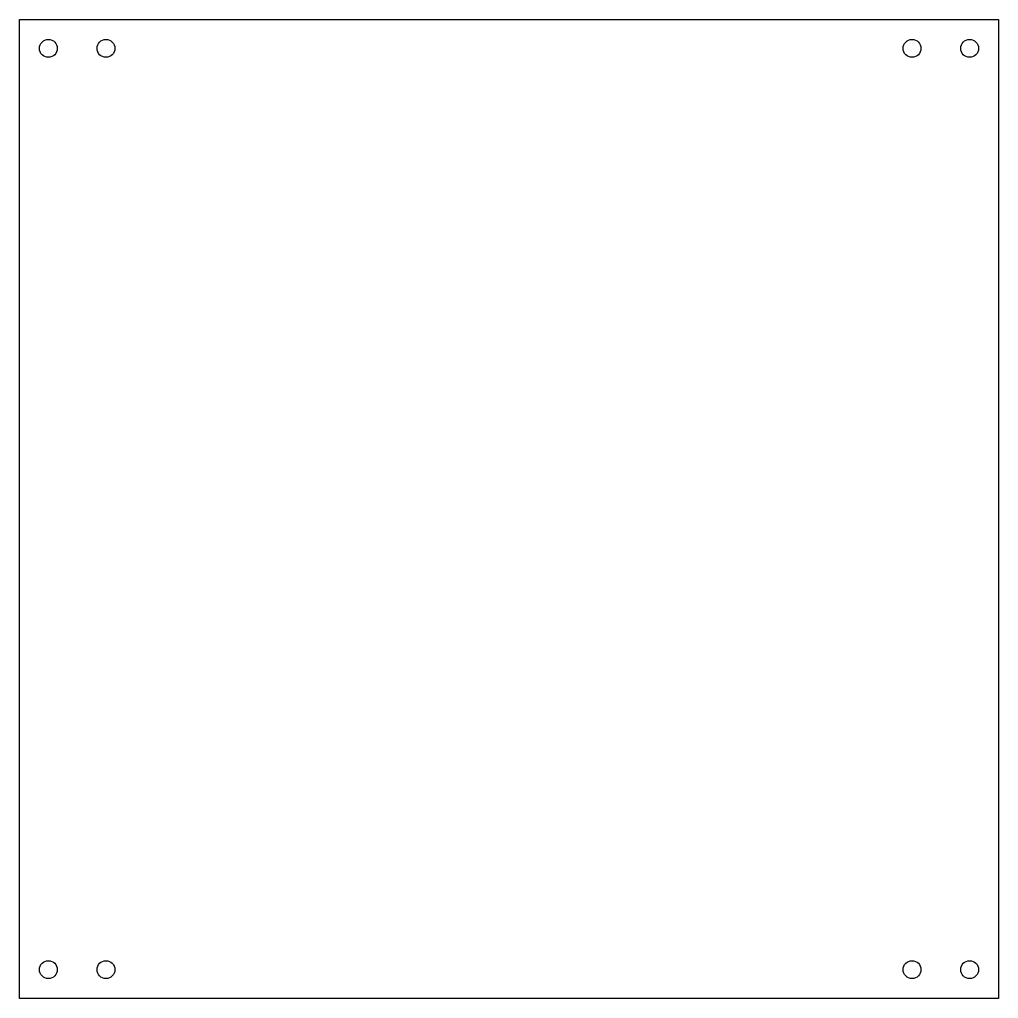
# Model space of a CAD drawing. Header units: millimetres. Extents: x -19 to 321, y -320 to 20.
import ezdxf

# ---------------------------------------------------------------- set-up
doc = ezdxf.new("R2010")
doc.units = ezdxf.units.MM
doc.layers.get('0').update_dxf_attribs({"linetype": 'CONTINUOUS'})

msp = doc.modelspace()

# ---------------------------------------------------------------- linework, layer by layer
msp.add_lwpolyline([(-18.66, 20.01), (321.34, 20.01), (321.34, -319.99), (-18.66, -319.99)], close=True)
for centre in [(-8.66, 10.01, 0), (11.34, 10.01, 0), (291.34, 10.01, 0), (311.34, 10.01, 0), (-8.66, -309.99, 0), (11.34, -309.99, 0), (291.34, -309.99, 0), (311.34, -309.99, 0)]:
    msp.add_circle(centre, 3.1)

doc.saveas('drawing.dxf')
